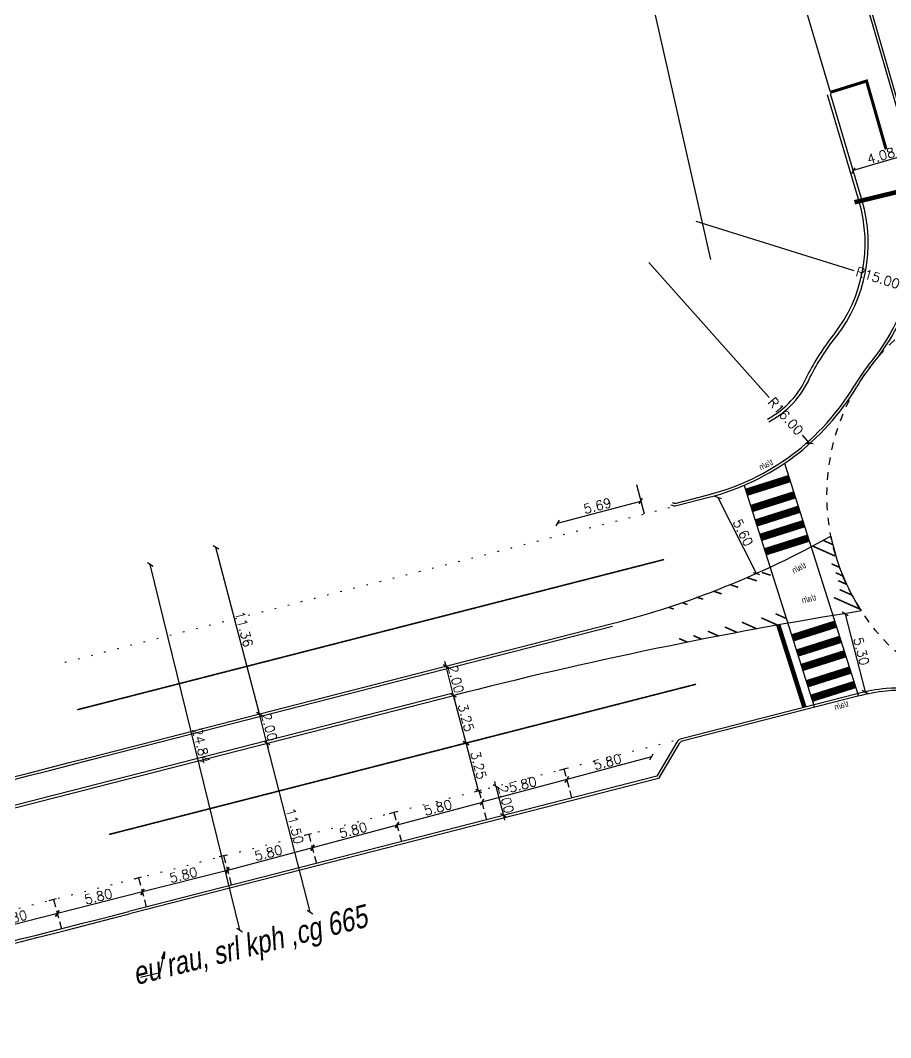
# Model space of a CAD drawing. Extents: x 183304 to 184528, y 666784 to 667526.
# Drawn here: x 183531.5 to 183589, y 666960 to 667027.2 of the extents above; entities that cross this region are included whole.
import ezdxf

# ---------------------------------------------------------------- set-up
doc = ezdxf.new("R2010")
doc.units = 0
for name, pattern in [('1-1', [2, 1, -1]), ('DASHED', [0.75, 0.5, -0.25]), ('DOT2', [3.175, 0, -3.175])]:
    doc.linetypes.add(name, pattern=pattern)
for name, color, linetype in [('0-XREF', 7, 'Continuous'), ('am-midraha', 191, 'Continuous'), ('D-Cross', 151, 'Continuous'), ('D-Dim', 7, 'Continuous'), ('D-Dim-pk', 7, 'Continuous'), ('D-EV-INSIDE', 2, 'Continuous'), ('D-Kav-Parking', 9, 'DOT2'), ('D-Kir', 7, 'Continuous'), ('D-Kir-hd', 8, 'DASHED'), ('D-Midraha', 220, 'Continuous'), ('D-Nativ', 7, '1-1'), ('D-Paint', 7, 'Continuous'), ('D-Parking', 123, 'DASHED'), ('D-Road', 7, 'Continuous'), ('d-sdwlk', 7, 'Continuous'), ('D-SEVA', 7, 'Continuous'), ('D-TEXT', 7, 'Continuous'), ('D-TEXT2', 7, 'Continuous'), ('D-TXT', 7, 'Continuous'), ('zeva', 7, 'Continuous')]:
    doc.layers.add(name, color=color, linetype=linetype)
doc.styles.add('GIL', font='gil.shx')
doc.styles.add('MIR2', font='mirym.shx', dxfattribs={"width": 0.8, "oblique": 10})
doc.styles.add('r', font='romand')
doc.dimstyles.new('RAD', dxfattribs={"dimtxt": 0.5, "dimasz": 0.4, "dimexe": 0.1, "dimexo": 0, "dimgap": 0.1, "dimtad": 1, "dimtih": 1, "dimtoh": 1, "dimzin": 0, "dimdsep": 46, "dimtxsty": 'r', "dimcen": 0.1, "dimdle": 0.3, "dimadec": 0, "dimazin": 0, "dimtfac": 0.466667, "dimtofl": 0, "dimtmove": 1, "dimatfit": 3, "dimfxl": 1, "dimtolj": 1, "dimtzin": 0, "dimarcsym": 0})
doc.dimstyles.new('tik', dxfattribs={"dimscale": 1.25, "dimtxt": 0.5, "dimasz": 0.25, "dimexe": 0, "dimexo": 0, "dimgap": 0.09, "dimtad": 1, "dimzin": 0, "dimdsep": 46, "dimtxsty": 'r', "dimblk1": 'OBLIQUE', "dimblk2": 'OBLIQUE', "dimsah": 1, "dimcen": 0.09, "dimse1": 1, "dimse2": 1, "dimclrd": 256, "dimclrt": 256, "dimadec": 0, "dimazin": 0, "dimtfac": 1, "dimtix": 1, "dimtmove": 2, "dimatfit": 3, "dimldrblk": 'OBLIQUE', "dimfxl": 1, "dimtolj": 1, "dimtzin": 0, "dimarcsym": 0})

# ---------------------------------------------------------------- blocks, each defined once
blk = doc.blocks.new('PARK3')
at = {"layer": 'D-Parking'}
for p, q in [((-0.3, 2), (0.3, 2)), ((0, 2), (0, 0))]:
    blk.add_line(p, q, dxfattribs=at)
blk = doc.blocks.new('_Oblique')
at = {"color": 0, "linetype": 'ByBlock', "lineweight": -2}
blk.add_line((-0.5, -0.5), (0.5, 0.5), dxfattribs=at)
blk = doc.blocks.new('*D86')
at = {"layer": 'D-Dim-pk', "lineweight": -2, "transparency": 16777216}
blk.add_line((183561.966, 666975.543), (183556.364, 666974.046), dxfattribs=at)
at = {"layer": 'DEFPOINTS', "color": 0, "transparency": 16777216}
for p in [(183561.957, 666975.576), (183556.355, 666974.079), (183556.364, 666974.046)]:
    blk.add_point(p, dxfattribs=at)
at = {"layer": 'D-Dim-pk', "lineweight": -2, "transparency": 16777216, "xscale": 0.3125, "yscale": 0.3125, "zscale": 0.3125}
for p, rotation in [((183561.966, 666975.543), 14.96233217342838), ((183556.364, 666974.046), 194.9623321734284)]:
    blk.add_blockref('_Oblique', p, dxfattribs=dict(at, rotation=rotation))
at = {"layer": 'D-Dim-pk', "transparency": 16777216, "insert": (183559.055, 666975.205), "char_height": 0.625, "attachment_point": 5, "rotation": 14.96233, "style": 'r'}
blk.add_mtext('\\A1;5.80', dxfattribs=at)
blk = doc.blocks.new('*D87')
at = {"layer": 'D-Dim-pk', "lineweight": -2, "transparency": 16777216}
blk.add_line((183556.364, 666974.046), (183550.761, 666972.549), dxfattribs=at)
at = {"layer": 'DEFPOINTS', "color": 0, "transparency": 16777216}
for p in [(183556.355, 666974.079), (183550.759, 666972.56), (183550.761, 666972.549)]:
    blk.add_point(p, dxfattribs=at)
at = {"layer": 'D-Dim-pk', "lineweight": -2, "transparency": 16777216, "xscale": 0.3125, "yscale": 0.3125, "zscale": 0.3125}
for p, rotation in [((183556.364, 666974.046), 14.96233217220768), ((183550.761, 666972.549), 194.9623321722077)]:
    blk.add_blockref('_Oblique', p, dxfattribs=dict(at, rotation=rotation))
at = {"layer": 'D-Dim-pk', "transparency": 16777216, "insert": (183553.453, 666973.708), "char_height": 0.625, "attachment_point": 5, "rotation": 14.96233, "style": 'r'}
blk.add_mtext('\\A1;5.80', dxfattribs=at)
blk = doc.blocks.new('*D88')
at = {"layer": 'D-Dim-pk', "lineweight": -2, "transparency": 16777216}
blk.add_line((183550.761, 666972.549), (183545.159, 666971.052), dxfattribs=at)
at = {"layer": 'DEFPOINTS', "color": 0, "transparency": 16777216}
for p in [(183550.759, 666972.56), (183545.151, 666971.084), (183545.159, 666971.052)]:
    blk.add_point(p, dxfattribs=at)
at = {"layer": 'D-Dim-pk', "lineweight": -2, "transparency": 16777216, "xscale": 0.3125, "yscale": 0.3125, "zscale": 0.3125}
for p, rotation in [((183550.761, 666972.549), 14.96233217220768), ((183545.159, 666971.052), 194.9623321722077)]:
    blk.add_blockref('_Oblique', p, dxfattribs=dict(at, rotation=rotation))
at = {"layer": 'D-Dim-pk', "transparency": 16777216, "insert": (183547.851, 666972.211), "char_height": 0.625, "attachment_point": 5, "rotation": 14.96233, "style": 'r'}
blk.add_mtext('\\A1;5.80', dxfattribs=at)
blk = doc.blocks.new('*D92')
at = {"layer": 'D-Dim-pk', "lineweight": -2, "transparency": 16777216}
blk.add_line((183573.162, 666978.558), (183567.56, 666977.061), dxfattribs=at)
at = {"layer": 'DEFPOINTS', "color": 0, "transparency": 16777216}
for p in [(183573.154, 666978.591), (183567.552, 666977.094), (183567.56, 666977.061)]:
    blk.add_point(p, dxfattribs=at)
at = {"layer": 'D-Dim-pk', "lineweight": -2, "transparency": 16777216, "xscale": 0.3125, "yscale": 0.3125, "zscale": 0.3125}
for p, rotation in [((183573.162, 666978.558), 14.96233217342838), ((183567.56, 666977.061), 194.9623321734284)]:
    blk.add_blockref('_Oblique', p, dxfattribs=dict(at, rotation=rotation))
at = {"layer": 'D-Dim-pk', "transparency": 16777216, "insert": (183570.252, 666978.22), "char_height": 0.625, "attachment_point": 5, "rotation": 14.96233, "style": 'r'}
blk.add_mtext('\\A1;5.80', dxfattribs=at)
blk = doc.blocks.new('*D93')
at = {"layer": 'D-Dim-pk', "lineweight": -2, "transparency": 16777216}
blk.add_line((183567.56, 666977.061), (183561.958, 666975.564), dxfattribs=at)
at = {"layer": 'DEFPOINTS', "color": 0, "transparency": 16777216}
for p in [(183567.552, 666977.094), (183561.955, 666975.575), (183561.958, 666975.564)]:
    blk.add_point(p, dxfattribs=at)
at = {"layer": 'D-Dim-pk', "lineweight": -2, "transparency": 16777216, "xscale": 0.3125, "yscale": 0.3125, "zscale": 0.3125}
for p, rotation in [((183567.56, 666977.061), 14.96233217220768), ((183561.958, 666975.564), 194.9623321722077)]:
    blk.add_blockref('_Oblique', p, dxfattribs=dict(at, rotation=rotation))
at = {"layer": 'D-Dim-pk', "transparency": 16777216, "insert": (183564.649, 666976.723), "char_height": 0.625, "attachment_point": 5, "rotation": 14.96233, "style": 'r'}
blk.add_mtext('\\A1;5.80', dxfattribs=at)
blk = doc.blocks.new('*D96')
at = {"layer": 'D-Dim', "lineweight": -2, "transparency": 16777216}
blk.add_line((183560.909, 666979.46), (183560.083, 666982.605), dxfattribs=at)
at = {"layer": 'DEFPOINTS', "color": 0, "transparency": 16777216}
for p in [(183560.083, 666982.605), (183560.397, 666982.688), (183561.224, 666979.543)]:
    blk.add_point(p, dxfattribs=at)
at = {"layer": 'D-Dim', "lineweight": -2, "transparency": 16777216, "xscale": 0.3125, "yscale": 0.3125, "zscale": 0.3125}
for p, rotation in [((183560.083, 666982.605), 104.7207432872279), ((183560.909, 666979.46), 284.7207432872279)]:
    blk.add_blockref('_Oblique', p, dxfattribs=dict(at, rotation=rotation))
at = {"layer": 'D-Dim', "transparency": 16777216, "insert": (183560.907, 666981.141), "char_height": 0.625, "attachment_point": 5, "rotation": 284.72074, "style": 'r'}
blk.add_mtext('\\A1;3.25', dxfattribs=at)
blk = doc.blocks.new('*D97')
at = {"layer": 'D-Dim', "lineweight": -2, "transparency": 16777216}
blk.add_line((183561.735, 666976.316), (183560.909, 666979.462), dxfattribs=at)
at = {"layer": 'DEFPOINTS', "color": 0, "transparency": 16777216}
for p in [(183560.909, 666979.462), (183561.223, 666979.545), (183562.05, 666976.399)]:
    blk.add_point(p, dxfattribs=at)
at = {"layer": 'D-Dim', "lineweight": -2, "transparency": 16777216, "xscale": 0.3125, "yscale": 0.3125, "zscale": 0.3125}
for p, rotation in [((183560.909, 666979.462), 104.7207432872279), ((183561.735, 666976.316), 284.7207432872279)]:
    blk.add_blockref('_Oblique', p, dxfattribs=dict(at, rotation=rotation))
at = {"layer": 'D-Dim', "transparency": 16777216, "insert": (183561.733, 666977.997), "char_height": 0.625, "attachment_point": 5, "rotation": 284.72074, "style": 'r'}
blk.add_mtext('\\A1;3.25', dxfattribs=at)
blk = doc.blocks.new('*D98')
at = {"layer": 'D-Dim', "lineweight": -2, "transparency": 16777216}
for p, q in [((183559.587, 666984.543), (183559.509, 666984.846)), ((183560.083, 666982.605), (183559.587, 666984.543)), ((183560.083, 666982.605), (183560.16, 666982.303))]:
    blk.add_line(p, q, dxfattribs=at)
at = {"layer": 'DEFPOINTS', "color": 0, "transparency": 16777216}
for p in [(183559.587, 666984.543), (183559.587, 666984.543), (183560.083, 666982.605)]:
    blk.add_point(p, dxfattribs=at)
at = {"layer": 'D-Dim', "lineweight": -2, "transparency": 16777216, "xscale": 0.3125, "yscale": 0.3125, "zscale": 0.3125}
for p, rotation in [((183559.587, 666984.543), 284.3580502822008), ((183560.083, 666982.605), 104.3580502822008)]:
    blk.add_blockref('_Oblique', p, dxfattribs=dict(at, rotation=rotation))
at = {"layer": 'D-Dim', "transparency": 16777216, "insert": (183560.246, 666983.679), "char_height": 0.625, "attachment_point": 5, "rotation": 284.35805, "style": 'r'}
blk.add_mtext('\\A1;2.00', dxfattribs=at)
blk = doc.blocks.new('*D99')
at = {"layer": 'D-Dim-pk', "lineweight": -2, "transparency": 16777216}
blk.add_line((183566.943, 666993.993), (183572.448, 666995.447), dxfattribs=at)
at = {"layer": 'DEFPOINTS', "color": 0, "transparency": 16777216}
for p in [(183572.436, 666995.495), (183572.448, 666995.447), (183566.93, 666994.04)]:
    blk.add_point(p, dxfattribs=at)
at = {"layer": 'D-Dim-pk', "lineweight": -2, "transparency": 16777216, "xscale": 0.3125, "yscale": 0.3125, "zscale": 0.3125}
for p, rotation in [((183572.448, 666995.447), 14.79522297536936), ((183566.943, 666993.993), 194.7952229753694)]:
    blk.add_blockref('_Oblique', p, dxfattribs=dict(at, rotation=rotation))
at = {"layer": 'D-Dim-pk', "transparency": 16777216, "insert": (183569.587, 666995.131), "char_height": 0.625, "attachment_point": 5, "rotation": 14.79522, "style": 'r'}
blk.add_mtext('\\A1;5.69', dxfattribs=at)
blk = doc.blocks.new('*D101')
at = {"layer": 'D-Dim-pk', "lineweight": -2, "transparency": 16777216}
blk.add_line((183545.157, 666971.051), (183539.535, 666969.629), dxfattribs=at)
at = {"layer": 'DEFPOINTS', "color": 0, "transparency": 16777216}
for p in [(183545.175, 666970.982), (183539.535, 666969.629), (183539.553, 666969.559)]:
    blk.add_point(p, dxfattribs=at)
at = {"layer": 'D-Dim-pk', "lineweight": -2, "transparency": 16777216, "xscale": 0.3125, "yscale": 0.3125, "zscale": 0.3125}
for p, rotation in [((183545.157, 666971.051), 14.19573936626824), ((183539.535, 666969.629), 194.1957393662682)]:
    blk.add_blockref('_Oblique', p, dxfattribs=dict(at, rotation=rotation))
at = {"layer": 'D-Dim-pk', "transparency": 16777216, "insert": (183542.242, 666970.752), "char_height": 0.625, "attachment_point": 5, "rotation": 14.19574, "style": 'r'}
blk.add_mtext('\\A1;5.80', dxfattribs=at)
blk = doc.blocks.new('*D102')
at = {"layer": 'D-Dim', "lineweight": -2, "transparency": 16777216}
for p, q in [((183576.078, 667013.921), (183586.525, 667010.681)), ((183590.405, 667009.477), (183589.696, 667009.697))]:
    blk.add_line(p, q, dxfattribs=at)
at = {"layer": 'DEFPOINTS', "color": 0, "transparency": 16777216}
for p in [(183576.078, 667013.921), (183590.405, 667009.477)]:
    blk.add_point(p, dxfattribs=at)
at = {"layer": 'D-Dim', "lineweight": -2, "transparency": 16777216, "xscale": 0.3125, "yscale": 0.3125, "zscale": 0.3125, "rotation": 342.7693175829625}
blk.add_blockref('_Oblique', (183590.405, 667009.477), dxfattribs=at)
at = {"layer": 'D-Dim', "transparency": 16777216, "insert": (183588.11, 667010.189), "char_height": 0.625, "attachment_point": 5, "rotation": 342.76932, "style": 'r'}
blk.add_mtext('\\A1;R15.00', dxfattribs=at)
blk = doc.blocks.new('*D103')
at = {"layer": 'D-Dim', "lineweight": -2, "transparency": 16777216}
blk.add_line((183580.085, 666990.669), (183577.561, 666995.668), dxfattribs=at)
at = {"layer": 'DEFPOINTS', "color": 0, "transparency": 16777216}
for p in [(183579.608, 666996.701), (183577.561, 666995.668), (183582.132, 666991.702)]:
    blk.add_point(p, dxfattribs=at)
at = {"layer": 'D-Dim', "lineweight": -2, "transparency": 16777216, "xscale": 0.3125, "yscale": 0.3125, "zscale": 0.3125}
for p, rotation in [((183577.561, 666995.668), 116.7873074152686), ((183580.085, 666990.669), 296.7873074152686)]:
    blk.add_blockref('_Oblique', p, dxfattribs=dict(at, rotation=rotation))
at = {"layer": 'D-Dim', "transparency": 16777216, "insert": (183579.203, 666993.36), "char_height": 0.625, "attachment_point": 5, "rotation": 296.78731, "style": 'r'}
blk.add_mtext('\\A1;5.60', dxfattribs=at)
blk = doc.blocks.new('*D104')
at = {"layer": 'D-Dim', "lineweight": -2, "transparency": 16777216}
for p, q in [((183572.977, 667011.196), (183580.92, 667002.284)), ((183583.623, 666999.251), (183583.129, 666999.805))]:
    blk.add_line(p, q, dxfattribs=at)
at = {"layer": 'DEFPOINTS', "color": 0, "transparency": 16777216}
for p in [(183572.977, 667011.196), (183583.623, 666999.251)]:
    blk.add_point(p, dxfattribs=at)
at = {"layer": 'D-Dim', "lineweight": -2, "transparency": 16777216, "xscale": 0.3125, "yscale": 0.3125, "zscale": 0.3125, "rotation": 311.7074835685602}
blk.add_blockref('_Oblique', (183583.623, 666999.251), dxfattribs=at)
at = {"layer": 'D-Dim', "transparency": 16777216, "insert": (183582.024, 667001.045), "char_height": 0.625, "attachment_point": 5, "rotation": 311.70748, "style": 'r'}
blk.add_mtext('\\A1;R16.00', dxfattribs=at)
blk = doc.blocks.new('*D112')
at = {"layer": 'D-Dim', "lineweight": -2, "transparency": 16777216}
blk.add_line((183590.39, 667018.42), (183586.479, 667017.268), dxfattribs=at)
at = {"layer": 'DEFPOINTS', "color": 0, "transparency": 16777216}
for p in [(183590.487, 667018.089), (183586.479, 667017.268), (183586.576, 667016.937)]:
    blk.add_point(p, dxfattribs=at)
at = {"layer": 'D-Dim', "lineweight": -2, "transparency": 16777216, "xscale": 0.3125, "yscale": 0.3125, "zscale": 0.3125}
for p, rotation in [((183590.39, 667018.42), 16.41234050483953), ((183586.479, 667017.268), 196.4123405048396)]:
    blk.add_blockref('_Oblique', p, dxfattribs=dict(at, rotation=rotation))
at = {"layer": 'D-Dim', "transparency": 16777216, "insert": (183588.314, 667018.252), "char_height": 0.625, "attachment_point": 5, "rotation": 16.41234, "style": 'r'}
blk.add_mtext('\\A1;4.08', dxfattribs=at)
blk = doc.blocks.new('*D108')
at = {"layer": 'D-Dim', "lineweight": -2, "transparency": 16777216}
blk.add_line((183585.95, 666987.985), (183587.263, 666982.853), dxfattribs=at)
at = {"layer": 'DEFPOINTS', "color": 0, "transparency": 16777216}
for p in [(183585.145, 666987.779), (183587.263, 666982.853), (183586.458, 666982.647)]:
    blk.add_point(p, dxfattribs=at)
at = {"layer": 'D-Dim', "lineweight": -2, "transparency": 16777216, "xscale": 0.3125, "yscale": 0.3125, "zscale": 0.3125}
for p, rotation in [((183585.95, 666987.985), 104.3580502827473), ((183587.263, 666982.853), 284.3580502827473)]:
    blk.add_blockref('_Oblique', p, dxfattribs=dict(at, rotation=rotation))
at = {"layer": 'D-Dim', "transparency": 16777216, "insert": (183587.018, 666985.525), "char_height": 0.625, "attachment_point": 5, "rotation": 284.35805, "style": 'r'}
blk.add_mtext('\\A1;5.30', dxfattribs=at)
blk = doc.blocks.new('*D113')
at = {"layer": 'D-Dim', "lineweight": -2, "transparency": 16777216}
blk.add_line((183550.607, 666968.309), (183547.756, 666979.45), dxfattribs=at)
at = {"layer": 'DEFPOINTS', "color": 0, "transparency": 16777216}
for p in [(183547.756, 666979.45), (183547.494, 666979.383), (183550.346, 666968.242)]:
    blk.add_point(p, dxfattribs=at)
at = {"layer": 'D-Dim', "lineweight": -2, "transparency": 16777216, "xscale": 0.3125, "yscale": 0.3125, "zscale": 0.3125}
for p, rotation in [((183547.756, 666979.45), 104.358050282501), ((183550.607, 666968.309), 284.358050282501)]:
    blk.add_blockref('_Oblique', p, dxfattribs=dict(at, rotation=rotation))
at = {"layer": 'D-Dim', "transparency": 16777216, "insert": (183549.593, 666973.985), "char_height": 0.625, "attachment_point": 5, "rotation": 284.35805, "style": 'r'}
blk.add_mtext('\\A1;11.50', dxfattribs=at)
blk = doc.blocks.new('*D109')
at = {"layer": 'D-Dim', "lineweight": -2, "transparency": 16777216}
for p, q in [((183547.26, 666981.387), (183547.182, 666981.69)), ((183547.756, 666979.45), (183547.26, 666981.387)), ((183547.756, 666979.45), (183547.833, 666979.147))]:
    blk.add_line(p, q, dxfattribs=at)
at = {"layer": 'DEFPOINTS', "color": 0, "transparency": 16777216}
for p in [(183547.26, 666981.387), (183547.26, 666981.387), (183547.756, 666979.45)]:
    blk.add_point(p, dxfattribs=at)
at = {"layer": 'D-Dim', "lineweight": -2, "transparency": 16777216, "xscale": 0.3125, "yscale": 0.3125, "zscale": 0.3125}
for p, rotation in [((183547.26, 666981.387), 284.3580502830278), ((183547.756, 666979.45), 104.3580502830278)]:
    blk.add_blockref('_Oblique', p, dxfattribs=dict(at, rotation=rotation))
at = {"layer": 'D-Dim', "transparency": 16777216, "insert": (183547.919, 666980.524), "char_height": 0.625, "attachment_point": 5, "rotation": 284.35805, "style": 'r'}
blk.add_mtext('\\A1;2.00', dxfattribs=at)
blk = doc.blocks.new('*D114')
at = {"layer": 'D-Dim', "lineweight": -2, "transparency": 16777216}
blk.add_line((183547.26, 666981.387), (183544.393, 666992.378), dxfattribs=at)
at = {"layer": 'DEFPOINTS', "color": 0, "transparency": 16777216}
for p in [(183544.393, 666992.378), (183544.393, 666992.378), (183547.26, 666981.387)]:
    blk.add_point(p, dxfattribs=at)
at = {"layer": 'D-Dim', "lineweight": -2, "transparency": 16777216, "xscale": 0.3125, "yscale": 0.3125, "zscale": 0.3125}
for p, rotation in [((183544.393, 666992.378), 104.617231830395), ((183547.26, 666981.387), 284.617231830395)]:
    blk.add_blockref('_Oblique', p, dxfattribs=dict(at, rotation=rotation))
at = {"layer": 'D-Dim', "transparency": 16777216, "insert": (183546.238, 666986.99), "char_height": 0.625, "attachment_point": 5, "rotation": 284.61723, "style": 'r'}
blk.add_mtext('\\A1;11.36', dxfattribs=at)
blk = doc.blocks.new('*D115')
at = {"layer": 'D-Dim', "lineweight": -2, "transparency": 16777216}
blk.add_line((183545.963, 666967.12), (183540.055, 666991.246), dxfattribs=at)
at = {"layer": 'DEFPOINTS', "color": 0, "transparency": 16777216}
for p in [(183540.006, 666991.234), (183540.055, 666991.246), (183545.914, 666967.108)]:
    blk.add_point(p, dxfattribs=at)
at = {"layer": 'D-Dim', "lineweight": -2, "transparency": 16777216, "xscale": 0.3125, "yscale": 0.3125, "zscale": 0.3125}
for p, rotation in [((183540.055, 666991.246), 103.7594400775965), ((183545.963, 666967.12), 283.7594400775965)]:
    blk.add_blockref('_Oblique', p, dxfattribs=dict(at, rotation=rotation))
at = {"layer": 'D-Dim', "transparency": 16777216, "insert": (183543.422, 666979.284), "char_height": 0.625, "attachment_point": 5, "rotation": 283.75944, "style": 'r'}
blk.add_mtext('\\A1;24.84', dxfattribs=at)
blk = doc.blocks.new('*D117')
at = {"layer": 'D-Dim', "lineweight": -2, "transparency": 16777216}
for p, q in [((183562.885, 666976.613), (183562.807, 666976.916)), ((183562.885, 666976.613), (183563.381, 666974.675)), ((183563.381, 666974.675), (183563.458, 666974.373))]:
    blk.add_line(p, q, dxfattribs=at)
at = {"layer": 'DEFPOINTS', "color": 0, "transparency": 16777216}
for p in [(183563.298, 666976.719), (183563.794, 666974.781), (183563.381, 666974.675)]:
    blk.add_point(p, dxfattribs=at)
at = {"layer": 'D-Dim', "lineweight": -2, "transparency": 16777216, "xscale": 0.3125, "yscale": 0.3125, "zscale": 0.3125}
for p, rotation in [((183562.885, 666976.613), 284.3580502822201), ((183563.381, 666974.675), 104.3580502822201)]:
    blk.add_blockref('_Oblique', p, dxfattribs=dict(at, rotation=rotation))
at = {"layer": 'D-Dim', "transparency": 16777216, "insert": (183563.545, 666975.75), "char_height": 0.625, "attachment_point": 5, "rotation": 284.35805, "style": 'r'}
blk.add_mtext('\\A1;2.00', dxfattribs=at)
blk = doc.blocks.new('*D148')
at = {"layer": 'D-Dim', "color": 0, "lineweight": -2, "transparency": 16777216}
for p, q in [((183621.227, 667003.721), (183621.627, 667003.721)), ((183621.627, 667003.721), (183621.88, 667002.857))]:
    blk.add_line(p, q, dxfattribs=at)
at = {"layer": 'D-Dim', "color": 0, "transparency": 16777216}
blk.add_solid([(183621.944, 667002.876), (183621.816, 667002.839), (183621.992, 667002.473)], dxfattribs=at)
at = {"layer": 'DEFPOINTS', "color": 0, "transparency": 16777216}
for p in [(183579.906, 667146.448), (183621.992, 667002.473)]:
    blk.add_point(p, dxfattribs=at)
at = {"layer": 'D-Dim', "color": 0, "transparency": 16777216, "insert": (183619.651, 667003.721), "char_height": 0.5, "attachment_point": 5, "style": 'r'}
blk.add_mtext('\\A1;R150.00', dxfattribs=at)
blk = doc.blocks.new('*D318')
at = {"layer": 'D-Dim-pk', "lineweight": -2, "transparency": 16777216}
blk.add_line((183533.915, 666968.208), (183528.293, 666966.785), dxfattribs=at)
at = {"layer": 'DEFPOINTS', "color": 0, "transparency": 16777216}
for p in [(183533.932, 666968.138), (183528.293, 666966.785), (183528.31, 666966.716)]:
    blk.add_point(p, dxfattribs=at)
at = {"layer": 'D-Dim-pk', "lineweight": -2, "transparency": 16777216, "xscale": 0.3125, "yscale": 0.3125, "zscale": 0.3125}
for p, rotation in [((183533.915, 666968.208), 14.19573936626824), ((183528.293, 666966.785), 194.1957393662682)]:
    blk.add_blockref('_Oblique', p, dxfattribs=dict(at, rotation=rotation))
at = {"layer": 'D-Dim-pk', "transparency": 16777216, "insert": (183530.999, 666967.909), "char_height": 0.625, "attachment_point": 5, "rotation": 14.19574, "style": 'r'}
blk.add_mtext('\\A1;5.80', dxfattribs=at)
blk = doc.blocks.new('*D319')
at = {"layer": 'D-Dim-pk', "lineweight": -2, "transparency": 16777216}
blk.add_line((183539.538, 666969.63), (183533.916, 666968.208), dxfattribs=at)
at = {"layer": 'DEFPOINTS', "color": 0, "transparency": 16777216}
for p in [(183539.556, 666969.56), (183533.916, 666968.208), (183533.934, 666968.138)]:
    blk.add_point(p, dxfattribs=at)
at = {"layer": 'D-Dim-pk', "lineweight": -2, "transparency": 16777216, "xscale": 0.3125, "yscale": 0.3125, "zscale": 0.3125}
for p, rotation in [((183539.538, 666969.63), 14.19573936626824), ((183533.916, 666968.208), 194.1957393662682)]:
    blk.add_blockref('_Oblique', p, dxfattribs=dict(at, rotation=rotation))
at = {"layer": 'D-Dim-pk', "transparency": 16777216, "insert": (183536.623, 666969.331), "char_height": 0.625, "attachment_point": 5, "rotation": 14.19574, "style": 'r'}
blk.add_mtext('\\A1;5.80', dxfattribs=at)

msp = doc.modelspace()

# ---------------------------------------------------------------- linework, layer by layer
at = {"layer": '0-XREF', "const_width": 0.3}
msp.add_lwpolyline([(183613.077, 667021.608), (183600.148, 667018.456), (183586.566, 667015.175)], dxfattribs=at)
at = {"layer": 'am-midraha'}
msp.add_line((183577.07, 667011.398), (183556.928, 667100.601), dxfattribs=at)
at = {"layer": 'D-Cross', "ltscale": 0.5, "const_width": 0.5}
for points in [[(183582.288, 666996.933), (183579.428, 666996.026)], [(183582.614, 666995.857), (183579.754, 666994.95)], [(183582.916, 666994.904), (183580.057, 666993.997)], [(183583.219, 666993.951), (183580.359, 666993.044)], [(183583.521, 666992.997), (183580.661, 666992.09)], [(183585.333, 666987.32), (183582.473, 666986.413)], [(183585.628, 666986.309), (183582.768, 666985.402)], [(183585.93, 666985.356), (183583.07, 666984.449)], [(183586.256, 666984.274), (183583.396, 666983.367)], [(183586.558, 666983.321), (183583.698, 666982.414)]]:
    msp.add_lwpolyline(points, dxfattribs=at)
at = {"layer": 'D-Dim'}
msp.add_line((183572.169, 666996.538), (183572.665, 666994.6), dxfattribs=at)
at = {"layer": 'D-EV-INSIDE'}
for p, q in [((183586.791, 666982.557), (183575.188, 666979.587)), ((183574.986, 666979.435), (183573.614, 666977.119)), ((183573.614, 666977.119), (183538.675, 666968.176))]:
    msp.add_line(p, q, dxfattribs=at)
for points in [[(183572.237, 667073.864), (183584.144, 667033.441), (183585.963, 667032.331, -0.187465), (183586.328, 667031.853), (183590.324, 667018.042, -0.243452), (183587.669, 667004.67, 0.033982), (183586.573, 667003.088, 0.033982)], [(183574.777, 666995.316), (183576.903, 666995.86, 0.19815), (183586.573, 667003.088, 0.19815)], [(183493.068, 666967.678, 0.003693), (183536.072, 666978.348), (183570.592, 666987.184)], [(183489.641, 666965.15, 0.00402), (183536.483, 666976.74), (183559.977, 666982.754)]]:
    msp.add_lwpolyline(points, format="xyb", dxfattribs=at)
for centre, radius, start, end in [((183574.695, 666995.636), 0.33, 239.61746, 284.35805), ((183590.22, 666969.159), 13.83, 96.44494, 104.35805), ((183589.17, 666978.676), 4.255, 22.30894, 96.77872), ((183575.27, 666979.267), 0.33, 104.35805, 149.35805), ((182792.335, 669883.839), 3009.67, 283.717049, 284.35805)]:
    msp.add_arc(centre, radius, start, end, dxfattribs=at)
at = {"layer": 'D-Kav-Parking', "ltscale": 0.25}
for p, q in [((183534.418, 666984.81), (183574.62, 666995.101)), ((183538.137, 666970.278), (183574.675, 666979.631))]:
    msp.add_line(p, q, dxfattribs=at)
msp.add_arc((182792.335, 669883.839), 3007.5, 283.680139, 284.35805, dxfattribs=at)
at = {"layer": 'D-Kir', "flags": 128}
for points in [[(183580.818, 667000.86, 0.167792), (183583.444, 667003.69, -0.047249), (183585.192, 667006.422, 0.242038), (183586.871, 667015.226), (183584.793, 667022.282)], [(183580.912, 667000.684, 0.167542), (183583.625, 667003.604, -0.047163), (183585.35, 667006.299, 0.242038), (183587.063, 667015.283), (183584.985, 667022.339)]]:
    msp.add_lwpolyline(points, format="xyb", dxfattribs=at)
at = {"layer": 'D-Kir-hd', "ltscale": 0.5, "const_width": 0.2, "flags": 128}
msp.add_lwpolyline([(183588.654, 667018.672), (183587.362, 667023.184), (183584.957, 667022.435)], dxfattribs=at)
at = {"layer": 'D-Midraha'}
msp.add_line((183569.957, 667073.36), (183584.928, 667022.531), dxfattribs=at)
at = {"layer": 'D-Nativ', "ltscale": 2, "const_width": 0.1}
for points in [[(183535.224, 666981.661), (183573.99, 666991.585)], [(183537.331, 666973.427), (183576.098, 666983.35)]]:
    msp.add_lwpolyline(points, dxfattribs=at)
at = {"layer": 'D-Nativ', "color": 8, "ltscale": 0.5}
msp.add_circle((183598.744, 666995.83), 14, dxfattribs=at)
at = {"layer": 'D-Paint'}
for centre, radius, start, end in [((183555.671, 667045.475), 60, 284.35805, 299.26843), ((183598.744, 666995.83), 14, 191.10029, 213.06958), ((183634.413, 666691.959), 300, 99.09119, 104.35805)]:
    msp.add_arc(centre, radius, start, end, dxfattribs=at)
at = {"layer": 'D-Road'}
for p, q in [((183586.749, 666982.722), (183575.146, 666979.751)), ((183574.84, 666979.522), (183573.504, 666977.267)), ((183573.504, 666977.267), (183538.633, 666968.341))]:
    msp.add_line(p, q, dxfattribs=at)
at = {"layer": 'D-Road', "flags": 128}
msp.add_lwpolyline([(183572.4, 667073.912), (183584.288, 667033.552), (183586.052, 667032.476, -0.187465), (183586.492, 667031.9), (183590.487, 667018.089, -0.243452), (183587.802, 667004.564, 0.033982), (183586.719, 667003.001, 0.033982)], format="xyb", dxfattribs=at)
at = {"layer": 'D-Road'}
for points in [[(183574.819, 666995.152), (183576.945, 666995.696, 0.19815), (183586.719, 667003.001)], [(183493.028, 666967.843, 0.003693), (183536.029, 666978.513), (183570.55, 666987.349)], [(183489.681, 666964.985, 0.00402), (183536.525, 666976.575), (183560.019, 666982.589)]]:
    msp.add_lwpolyline(points, format="xyb", dxfattribs=at)
for centre, radius, start, end in [((183574.695, 666995.636), 0.5, 239.61746, 284.35805), ((183590.22, 666969.159), 14, 96.44494, 104.35805), ((183589.154, 666978.599), 4.5, 23.17844, 96.44494), ((183575.27, 666979.267), 0.5, 104.35805, 149.35805), ((182792.335, 669883.839), 3009.5, 283.718382, 284.35805)]:
    msp.add_arc(centre, radius, start, end, dxfattribs=at)
at = {"layer": 'd-sdwlk'}
for p, q in [((183581.95, 666997.949), (183586.813, 666982.619)), ((183579.268, 666996.484), (183583.902, 666981.874))]:
    msp.add_line(p, q, dxfattribs=at)
at = {"layer": 'D-SEVA', "const_width": 0.3, "flags": 128}
msp.add_lwpolyline([(183581.535, 666987.259), (183583.26, 666981.821)], dxfattribs=at)
at = {"layer": 'D-TEXT'}
msp.add_lwpolyline([(183539.412, 666964.006), (183540.713, 666964.303), (183540.987, 666965.707), (183540.971, 666965.22), (183540.826, 666965.255), (183540.987, 666965.707)], dxfattribs=at)
msp.add_lwpolyline([(183539.412, 666964.006), (183540.713, 666964.303), (183540.987, 666965.707), (183540.971, 666965.22), (183540.826, 666965.255), (183540.987, 666965.707)], dxfattribs=at)
at = {"layer": 'zeva', "ltscale": 0.5, "const_width": 0.1}
for points in [[(183584.522, 666992.841), (183585.11, 666992.579)], [(183583.799, 666992.476), (183585.283, 666991.816)], [(183585.051, 666991.298), (183585.597, 666991.056)], [(183579.455, 666990.39), (183580.121, 666990.176)], [(183580.459, 666990.731), (183581.027, 666990.548)], [(183585.319, 666990.714), (183585.865, 666990.472)], [(183585.486, 666990.192), (183586.031, 666989.95)], [(183577.223, 666989.5), (183577.791, 666989.318)], [(183578.307, 666989.937), (183578.875, 666989.754)], [(183585.584, 666989.598), (183586.393, 666989.238)], [(183576.133, 666989.103), (183576.574, 666988.961)], [(183585.209, 666989.074), (183586.937, 666988.306)], [(183574.301, 666988.42), (183574.627, 666988.315)], [(183575.219, 666988.714), (183575.529, 666988.614)], [(183579.127, 666987.447), (183580.12, 666987.006)], [(183580.412, 666987.733), (183581.488, 666987.254)], [(183581.352, 666988.005), (183582.056, 666987.692)], [(183576.877, 666986.852), (183577.599, 666986.531)], [(183578.003, 666987.13), (183578.824, 666986.764)], [(183574.981, 666986.369), (183575.527, 666986.127)], [(183575.926, 666986.563), (183576.471, 666986.32)]]:
    msp.add_lwpolyline(points, dxfattribs=at)

# ---------------------------------------------------------------- block references
at = {"layer": 'D-Parking'}
for p, rotation in [((183567.885, 666975.828), 15.18135869029493), ((183562.267, 666974.39), 15.07184543038298), ((183556.649, 666972.952), 14.96233217220769), ((183551.03, 666971.514), 14.85281891569195), ((183545.403, 666970.108), 14.74330566119538), ((183539.789, 666968.637), 14.74330566119538), ((183534.18, 666967.205), 14.74330566119538)]:
    msp.add_blockref('PARK3', p, dxfattribs=dict(at, rotation=rotation))

# ---------------------------------------------------------------- texts
at = {"layer": 'D-TEXT', "style": 'MIR2', "oblique": 10, "width": 0.8}
msp.add_text('eu rau, srl kph ,cg 665', height=1.5, rotation=14.14552, dxfattribs=at).set_placement((183539.115, 666963.476))
msp.add_text('eu rau, srl kph ,cg 665', height=1.5, rotation=14.14552, dxfattribs=at).set_placement((183539.115, 666963.476))
at = {"layer": 'D-TEXT2', "style": 'GIL', "text_generation_flag": 2, "width": 0.8}
for rotation, p in [(26.0246, (183581.231, 666997.88)), (15.23267, (183586.206, 666981.892))]:
    msp.add_text('t/a/n', height=0.4, rotation=rotation, dxfattribs=at).set_placement(p)
at = {"layer": 'D-TXT', "style": 'GIL', "text_generation_flag": 2, "width": 0.8}
for rotation, p in [(25.7899, (183583.41, 666991.068)), (12.17813, (183584.056, 666988.899))]:
    msp.add_text('t/a/n', height=0.4, rotation=rotation, dxfattribs=at).set_placement(p)

# ---------------------------------------------------------------- dimensions: what is measured, and where the dimension line sits
at = {"layer": 'D-Dim'}
for center, mpoint, dimstyle, picture, middle in [((183579.906, 667146.448), (183621.992, 667002.473), 'RAD', '*D148', (183621.627, 667003.721)), ((183576.078, 667013.921), (183590.405, 667009.477), 'tik', '*D102', (183588.11, 667010.189)), ((183572.977, 667011.196), (183583.623, 666999.251), 'tik', '*D104', (183582.024, 667001.045))]:
    dim = msp.add_radius_dim(center=center, mpoint=mpoint, dimstyle=dimstyle, dxfattribs=at)
    dim.commit()
    dim.dimension.update_dxf_attribs({"geometry": picture, "text_midpoint": middle, "dimtype": 164})
for p1, p2, distance, picture, middle in [((183590.487, 667018.089), (183586.576, 667016.937), -0.345, '*D112', (183588.314, 667018.252)), ((183582.132, 666991.702), (183579.608, 666996.701), 2.292, '*D103', (183579.203, 666993.36)), ((183547.26, 666981.387), (183544.393, 666992.378), 0, '*D114', (183546.238, 666986.99)), ((183545.914, 666967.108), (183540.006, 666991.234), -0.051, '*D115', (183543.422, 666979.284)), ((183585.145, 666987.779), (183586.458, 666982.647), 0.831, '*D108', (183587.018, 666985.525)), ((183560.083, 666982.605), (183559.587, 666984.543), 0, '*D98', (183560.246, 666983.679)), ((183561.224, 666979.543), (183560.397, 666982.688), 0.325, '*D96', (183560.907, 666981.141)), ((183547.756, 666979.45), (183547.26, 666981.387), 0, '*D109', (183547.919, 666980.524)), ((183550.346, 666968.242), (183547.494, 666979.383), -0.27, '*D113', (183549.593, 666973.985)), ((183562.05, 666976.399), (183561.223, 666979.545), 0.325, '*D97', (183561.733, 666977.997)), ((183563.298, 666976.719), (183563.794, 666974.781), -0.426, '*D117', (183563.545, 666975.75))]:
    dim = msp.add_aligned_dim(p1=p1, p2=p2, distance=distance, dimstyle='tik', dxfattribs=at)
    dim.commit()
    dim.dimension.update_dxf_attribs({"geometry": picture, "text_midpoint": middle})
at = {"layer": 'D-Dim-pk'}
for p1, p2, distance, picture, middle in [((183566.93, 666994.0403), (183572.4358, 666995.4946), -0.0491, '*D99', (183569.5869, 666995.1309)), ((183573.154, 666978.591), (183567.552, 666977.094), 0.034, '*D92', (183570.252, 666978.22)), ((183561.957, 666975.576), (183556.355, 666974.079), 0.034, '*D86', (183559.055, 666975.205)), ((183545.175, 666970.982), (183539.553, 666969.559), -0.072, '*D101', (183542.242, 666970.752)), ((183539.556, 666969.56), (183533.934, 666968.138), -0.072, '*D319', (183536.623, 666969.331)), ((183533.932, 666968.138), (183528.31, 666966.716), -0.072, '*D318', (183530.999, 666967.909))]:
    dim = msp.add_aligned_dim(p1=p1, p2=p2, distance=distance, dimstyle='tik', dxfattribs=at)
    dim.commit()
    dim.dimension.update_dxf_attribs({"geometry": picture, "text_midpoint": middle})
for base, p1, p2, picture, middle in [((183561.958, 666975.564), (183567.552, 666977.094), (183561.955, 666975.575), '*D93', (183564.649, 666976.723)), ((183550.761, 666972.549), (183556.355, 666974.079), (183550.759, 666972.56), '*D87', (183553.453, 666973.708)), ((183545.159, 666971.052), (183550.759, 666972.56), (183545.151, 666971.084), '*D88', (183547.851, 666972.211))]:
    dim = msp.add_linear_dim(base=base, p1=p1, p2=p2, angle=14.96233, dimstyle='tik', dxfattribs=at)
    dim.commit()
    dim.dimension.update_dxf_attribs({"geometry": picture, "text_midpoint": middle})

doc.saveas('drawing.dxf')
